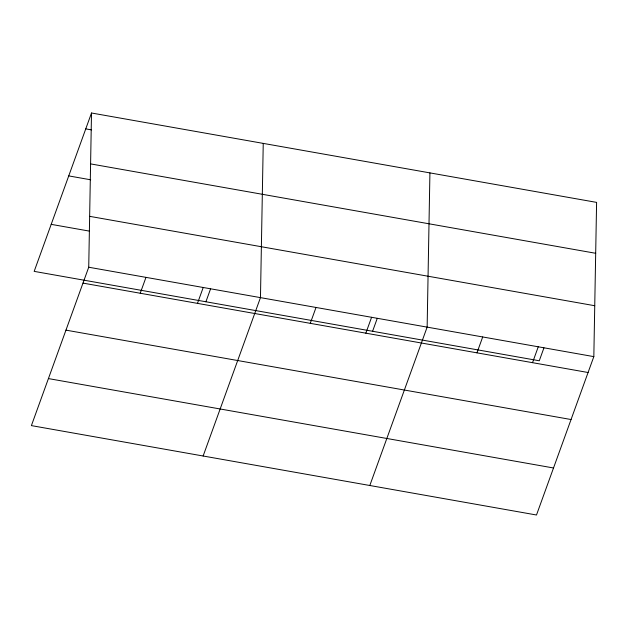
<?xml version="1.0" encoding="UTF-8"?>
<svg xmlns="http://www.w3.org/2000/svg" width="628" height="628" viewBox="0 0 628 628"><rect width="100%" height="100%" fill="white"/><g stroke="black" fill="none" stroke-linecap="round" stroke-linejoin="round"><path stroke-width="0.94" d="M88.729 267.23L91.507 113.001L596.6 202.389L593.829 356.626L536.493 514.999L31.4 425.611L88.729 267.23L593.829 356.626M263.242 143.388L260.463 297.625L203.134 455.999M429.921 172.888L427.142 327.125L369.814 485.499M91.507 113.001L34.171 271.375L539.271 360.77L543.942 347.857M140.225 293.245L145.979 277.364M197.467 303.379L203.221 287.491M205.906 301.77L210.576 288.864M310.271 323.341L316.025 307.461M365.834 333.178L371.588 317.289M372.585 331.27L377.263 318.357M476.958 352.842L482.704 336.961M532.513 362.67L538.267 346.789M85.753 128.881L91.484 129.894M90.589 163.892L595.682 253.288M68.735 175.903L90.675 179.789M89.647 216.338L594.74 305.726M51.198 224.353L89.357 231.104M82.982 283.11L588.075 372.506M65.964 330.14L571.056 419.528M48.419 378.582L553.519 467.978"/></g></svg>
